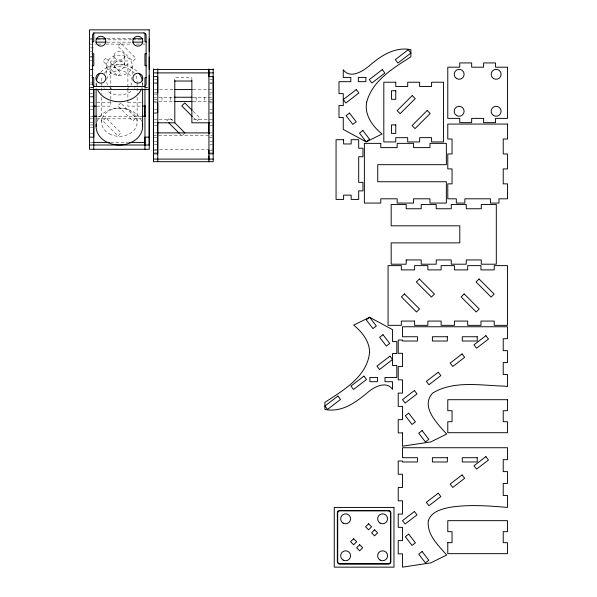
<?xml version="1.0" encoding="UTF-8"?>
<svg xmlns="http://www.w3.org/2000/svg" width="597" height="597" viewBox="0 0 597 597"><rect width="100%" height="100%" fill="white"/><g stroke="black" fill="none" stroke-linecap="round" stroke-linejoin="round"><path stroke-width="0.45" stroke-dasharray="2.98 2.24" d="M93.774 88.244L93.774 87.752M144.952 87.819L144.952 88.184M144.952 87.214L144.952 87.893L147.511 87.849M166.824 120.848L169.846 117.833L173.779 121.766M184.921 132.915L181.906 135.929L180.1 134.124M90.356 38.753L92.065 38.753M106.96 38.753L131.765 38.753M90.356 39.835L93.774 39.835M97.49 39.835L132.161 39.835M132.855 39.835L141.228 39.835M106.96 42.141L131.765 42.141M89.505 44.103L95.632 44.103M98.035 44.103L102.303 44.103M105.87 44.103L132.161 44.103M136.422 44.103L139.832 44.103M143.093 44.103L144.952 44.103M90.356 47.894L93.774 47.894M90.356 51.282L92.065 51.282M90.356 56.387L93.774 56.387M90.356 57.043L92.065 57.043M90.356 60.424L92.065 60.424M110.833 64.364L127.892 64.364M90.356 69.565L92.065 69.565M90.356 69.655L93.774 69.655M90.356 75.326L92.065 75.326M154.339 79.498L157.75 79.498M209.786 79.498L212.345 79.498M154.339 82.879L156.899 82.879M209.786 82.879L212.345 82.879M90.356 82.931L93.774 82.931M154.339 83.431L156.899 83.431M209.786 83.431L212.345 83.431M90.356 84.468L93.774 84.468M90.356 87.707L93.774 87.707M144.952 87.707L149.22 87.707M90.356 87.849L93.774 87.849M154.339 89.475L173.697 89.565M192.988 89.565L212.345 89.475M154.339 92.856L156.899 92.856M209.786 92.856L212.345 92.856M89.505 93.61L92.916 93.61M154.198 94.11L157.041 94.11M209.644 94.11L211.062 94.11M90.356 96.199L93.774 96.199M90.356 96.99L92.916 96.99M153.481 97.244L174.197 97.244M192.988 97.244L213.196 97.244M154.339 99.46L156.899 99.46M209.786 99.46L212.345 99.46M153.481 101.505L174.197 101.505M192.988 101.505L213.196 101.505M90.356 102.751L92.916 102.751M96.923 102.751L110.833 102.751M127.892 102.751L141.802 102.751M154.339 102.841L156.899 102.841M209.786 102.841L212.345 102.841M90.356 106.132L92.916 106.132M96.923 106.132L110.833 106.132L110.833 60.976L127.892 60.976L127.892 106.132L141.802 106.132M90.356 109.467L93.774 109.467M154.339 109.438L156.899 109.438M209.786 109.438L212.345 109.438M154.339 112.818L156.899 112.818M209.786 112.818L212.345 112.818M153.481 113.445L156.899 113.445M209.786 113.445L212.345 113.445M90.356 116.228L92.916 116.228M97.774 116.228L141.87 116.228M89.505 118.825L92.916 118.825M96.856 118.825L141.87 118.825M154.339 119.422L158.123 119.422M159.048 119.422L173.884 119.422M193.727 119.422L212.345 119.422M90.356 122.736L93.774 122.736M153.481 122.803L156.899 122.803M208.928 122.803L212.345 122.803M90.356 124.96L92.916 124.96M154.339 125.392L156.899 125.392M209.786 125.392L213.196 125.392M90.356 127.557L93.774 127.557M154.339 132.9L157.16 132.9M208.928 132.9L212.345 132.9M90.356 133.683L92.916 133.683M153.481 135.497L212.345 135.497M153.481 137.332L156.899 137.332M208.928 137.332L212.345 137.332M154.339 141.631L156.899 141.631M209.786 141.631L212.345 141.631M90.356 142.414L92.916 142.414M110.632 142.414L128.086 142.414M154.339 144.22L157.75 144.22M209.786 144.22L212.345 144.22M154.339 149.272L212.345 149.272M153.481 150.354L156.899 150.354M209.786 150.354L212.345 150.354M154.339 152.951L156.899 152.951M209.786 152.951L212.345 152.951M193.294 111.43L199.853 117.99L196.838 121.004L193.555 117.728M204.667 97.244L204.667 101.505M196.137 97.244L196.137 101.505M191.868 80.185L191.868 77.647L174.809 77.647L174.809 81.028M170.541 97.244L170.541 101.505M162.011 97.244L162.011 101.505M142.608 83.296L142.608 87.901M137.131 82.692L137.131 93.729M137.131 97.401L137.131 122.228M132.161 65.274A12.798 10.149 0 0 1 112.967 74.065A12.798 10.149 0 0 1 112.967 56.484A12.798 10.149 0 0 1 132.161 65.274L132.161 74.438M124.766 55.752A5.403 4.283 0 0 1 116.661 59.469A5.403 4.283 0 0 1 116.661 52.043A5.403 4.283 0 0 1 124.766 55.752L124.766 65.274A5.403 4.283 0 0 1 116.661 68.991A5.403 4.283 0 0 1 116.661 61.566A5.403 4.283 0 0 1 124.766 65.274M113.96 55.752L113.96 65.274M106.565 65.274L106.565 75.356M101.587 82.692L101.587 93.729M101.587 97.401L101.587 122.228M96.117 83.296L96.117 87.901M93.774 87.207L93.774 89.117M106.699 79.408A12.798 10.149 0 0 1 122.967 71.118A12.798 10.149 0 0 1 131.004 85.072M129.034 87.505A12.798 10.149 0 0 1 127.027 88.983M111.691 88.983A12.798 10.149 0 0 1 109.691 87.505M107.721 85.072A12.798 10.149 0 0 1 106.602 81.58M97.057 121.37A23.246 18.44 0 0 1 119.363 108.124A23.246 18.44 0 0 1 141.668 121.37M136.012 75.931A17.768 14.097 0 0 1 137.086 81.864M134.959 87.61A17.768 14.097 0 0 1 134.31 88.475M130.997 91.513A17.768 14.097 0 0 1 107.721 91.513M104.408 88.475A17.768 14.097 0 0 1 103.766 87.61M101.587 80.856A17.768 14.097 0 0 1 102.714 75.931M104.408 73.23A17.768 14.097 0 0 1 134.31 73.23M142.549 81.976A23.246 18.44 0 0 1 142.549 84.61M142.079 87.214A23.246 18.44 0 0 1 141.668 88.49M96.356 85.916A23.246 18.44 0 0 1 96.177 81.976M100.751 72.244A23.246 18.44 0 0 1 137.974 72.244M105.863 58.125L102.848 61.14L117.93 76.222L120.945 73.2L105.863 58.125M120.795 43.193L117.781 46.208L132.855 61.29L135.877 58.275L120.795 43.193M105.863 117.833L102.848 120.848L117.93 135.929L120.945 132.915L105.863 117.833M120.795 102.908L117.781 105.923L132.855 121.004L135.877 117.99L120.795 102.908M109.4 133.9A17.768 14.097 0 0 0 137.086 123.228A17.768 14.097 0 0 0 111.594 109.542A17.768 14.097 0 0 0 109.4 133.9"/><path stroke-width="0.9" d="M89.505 87.744L89.505 137.153L93.774 137.153L93.774 89.289M144.952 145.011L144.952 88.99M149.22 75.326L149.22 145.011L89.505 145.011M149.22 69.565L149.22 57.043M149.22 51.282L149.22 38.753M153.481 159.242L153.481 69.513L213.196 69.513M208.928 159.242L208.928 155.81M208.928 72.894L208.928 153.825L213.196 153.825L213.196 76.625L208.928 76.625L208.928 68.856M208.928 71.625L208.928 69.513M95.938 38.753L106.042 38.753M132.683 38.753L142.787 38.753M92.065 41.79L93.774 41.79L93.774 32.604M146.661 41.79L144.952 41.79L144.952 33.522M95.938 42.141L106.042 42.141M132.683 42.141L142.787 42.141M92.065 53.737L93.774 53.737L93.774 65.677L92.065 65.677M146.661 53.737L144.952 53.737L144.952 65.677L146.661 65.677M153.481 72.894L213.196 72.894M153.481 76.625L157.75 76.625L157.75 153.825L153.481 153.825M92.065 77.617L93.774 77.617L93.774 86.804M146.661 77.617L144.952 77.617L144.952 86.804M174.809 81.028L191.868 81.028M89.505 89.565L149.22 89.565M174.615 89.565L192.07 89.565M174.197 97.244L192.07 97.244M174.197 101.505L192.07 101.505M93.214 106.132L95.998 106.132M142.728 106.132L145.511 106.132M93.177 116.228L96.856 116.228M142.787 116.228L145.541 116.228M157.19 122.803L174.809 122.803L174.809 80.431M209.487 122.803L191.868 122.803L191.868 80.431M157.16 132.9L209.525 132.9M149.22 137.153L144.952 137.153L144.952 149.272M93.177 142.414L109.714 142.414M129.004 142.414L145.541 142.414M153.481 159.086L213.196 159.086M153.481 161.033L153.481 161.683L213.196 161.683L213.196 68.856M192.01 110.146L184.771 102.908L181.757 105.923L192.249 116.415M174.436 122.422L184.921 132.915M168.794 122.818L179.287 133.31M208.928 161.033L208.928 161.683L208.928 150.354M153.481 152.951L153.481 152.302M208.928 122.833L208.928 133.661M157.75 68.856L157.75 92.856M157.75 102.841L157.75 112.818M157.75 122.833L157.75 161.683M153.481 68.856L153.481 161.683M144.952 105.93L144.952 116.542M142.608 88.819L142.608 126.571M96.117 88.819L96.117 126.571M93.774 89.677L93.774 149.272M142.37 123.945A23.246 18.44 0 0 1 119.363 145.011A23.246 18.44 0 0 1 96.356 123.945M141.138 89.737A23.246 18.44 0 0 1 119.363 101.736A23.246 18.44 0 0 1 97.58 89.737M96.356 80.67A23.246 18.44 0 0 1 99.803 73.327M138.914 73.327A23.246 18.44 0 0 1 142.37 80.67M380.774 143.355L380.774 147.623L397.169 147.623L397.169 143.355L413.572 143.355L413.572 147.623L429.967 147.623L429.967 143.355L446.362 143.355L446.362 164.682L377.737 164.682L377.737 181.742L446.362 181.742L446.362 203.07L429.967 203.07L429.967 198.808L413.572 198.808L413.572 203.07L397.169 203.07L397.169 198.808L380.774 198.808L380.774 203.07L364.379 203.07L364.379 143.355L380.774 143.355M402.497 432.915L402.497 446.19L430.795 441.922L446.705 434.071C437.653 423.967 419.93 406.654 432.653 393.087C453.601 380.379 479.988 385.378 503.226 386.08L507.495 386.475L507.495 374.535L503.226 374.535L503.226 362.588L507.495 362.588L507.495 350.648L503.226 350.648L503.226 338.708L507.495 338.708L507.495 326.76L402.497 326.76L402.497 336.745L417.445 336.745L417.445 341.014L402.497 341.014L402.497 340.029L398.229 340.029L398.229 353.305L402.497 353.305L402.497 366.573L398.229 366.573L398.229 379.841L402.497 379.841L402.497 393.11L398.229 393.11L398.229 406.378L402.497 406.378L402.497 419.646L398.229 419.646L398.229 432.915L402.497 432.915M406.191 259.941L406.191 264.202L391.177 264.202L391.177 242.882L459.794 242.882L459.794 225.815L391.177 225.815L391.177 204.495L406.191 204.495L406.191 208.756L421.213 208.756L421.213 204.495L436.228 204.495L436.228 208.756L451.25 208.756L451.25 204.495L466.264 204.495L466.264 208.756L481.279 208.756L481.279 204.495L496.301 204.495L496.301 264.202L481.279 264.202L481.279 259.941L466.264 259.941L466.264 264.202L451.25 264.202L451.25 259.941L436.228 259.941L436.228 264.202L421.213 264.202L421.213 259.941L406.191 259.941M414.609 321.074L414.609 325.343L427.877 325.343L427.877 321.074L441.146 321.074L441.146 325.343L454.414 325.343L454.414 321.074L467.69 321.074L467.69 325.343L480.958 325.343L480.958 321.074L494.226 321.074L494.226 325.343L507.495 325.343L507.495 265.628L494.226 265.628L494.226 269.896L480.958 269.896L480.958 265.628L467.69 265.628L467.69 269.896L454.414 269.896L454.414 265.628L441.146 265.628L441.146 269.896L427.877 269.896L427.877 265.628L414.609 265.628L414.609 269.896L401.341 269.896L401.341 265.628L388.072 265.628L388.072 325.343L401.341 325.343L401.341 321.074L414.609 321.074M447.78 542.666L447.78 553.665L507.495 553.665L507.495 542.666L503.226 542.666L503.226 531.666L507.495 531.666L507.495 520.666L447.78 520.666L447.78 531.666L452.048 531.666L452.048 542.666L447.78 542.666M507.495 67.192L507.495 118.378L495.555 118.378L495.555 122.646L483.607 122.646L483.607 118.378L471.667 118.378L471.667 122.646L459.727 122.646L459.727 118.378L447.78 118.378L447.78 67.192L459.727 67.192L459.727 62.931L471.667 62.931L471.667 67.192L483.607 67.192L483.607 62.931L495.555 62.931L495.555 67.192L507.495 67.192M428.333 520.659C426.609 534.591 438.362 545.442 446.705 555.031L430.795 562.881L402.497 567.15L402.497 553.882L398.229 553.882L398.229 540.613L402.497 540.613L402.497 527.345L398.229 527.345L398.229 514.069L402.497 514.069L402.497 500.801L398.229 500.801L398.229 487.533L402.497 487.533L402.497 474.264L398.229 474.264L398.229 460.996L402.497 460.996L402.497 461.974L417.445 461.974L417.445 457.712L402.497 457.712L402.497 447.728L507.495 447.728L507.495 459.668L503.226 459.668L503.226 471.608L507.495 471.608L507.495 483.555L503.226 483.555L503.226 495.495L507.495 495.495L507.495 507.435C488.659 505.808 469.57 504.405 450.765 507.166C442.258 508.831 431.4 511.353 428.333 520.659M366.7 102.072C364.14 114.825 372.618 126.452 382.087 133.997L366.185 141.847L343.26 129.445L343.26 117.505L338.992 117.505L338.992 105.557L343.26 105.557L343.26 93.617L338.992 93.617L338.992 81.677L350.805 81.677L350.805 77.409L343.26 77.409L343.26 69.73C350.118 79.304 362.789 71.327 369.468 65.7C379.147 57.275 390.669 49.282 403.982 49.029A31.925 31.925 0 0 1 410.893 49.678L410.893 56.79C393.333 68.051 372.424 80.535 366.7 102.072M369.573 352.297C367.312 376.506 343.282 390.356 324.91 402.318L324.91 409.43A31.925 31.925 0 0 0 331.828 410.079C346.275 409.863 358.245 400.408 368.767 391.542C375.05 386.49 386.669 380.699 392.542 389.378L392.542 381.699L384.998 381.699L384.998 377.438L396.811 377.438L396.811 365.491L392.542 365.491L392.542 353.551L396.811 353.551L396.811 341.611L392.542 341.611L392.542 329.663L369.618 317.261L353.715 325.119C361.931 331.865 369.536 341.141 369.573 352.297M412.236 95.565L397.154 110.646L400.169 113.661L415.251 98.587L412.236 95.565M427.161 110.497L412.079 125.579L415.094 128.594L430.176 113.512L427.161 110.497M404.43 293.903L401.415 296.918L416.497 311.992L419.512 308.977L404.43 293.903M419.355 278.971L416.34 281.985L431.422 297.067L434.437 294.052L419.355 278.971M464.145 293.903L461.13 296.918L476.205 311.992L479.219 308.977L464.145 293.903M479.07 278.971L476.055 281.985L491.137 297.067L494.152 294.052L479.07 278.971M353.633 538.725L350.611 541.74L353.633 544.755L356.648 541.74L353.633 538.725M368.558 523.8L365.543 526.815L368.558 529.83L371.573 526.815L368.558 523.8M359.663 544.755L356.648 547.777L359.663 550.792L362.678 547.777L359.663 544.755M374.588 529.83L371.573 532.845L374.588 535.86L377.602 532.845L374.588 529.83M356.267 89.61L343.26 99.587L345.857 102.975L358.864 92.99L356.267 89.61M382.281 69.648L369.274 79.625L371.871 83.005L384.878 73.028L382.281 69.648M408.296 49.678L395.289 59.663L397.886 63.043L410.893 53.066L408.296 49.678M349.476 113.072L346.096 115.661L352.79 124.392L356.178 121.795L349.476 113.072M362.872 130.527L359.491 133.116L366.185 141.847L369.573 139.25L362.872 130.527M369.618 317.261L366.237 319.858L372.931 328.589L376.319 325.992L369.618 317.261M383.013 334.716L379.632 337.312L386.326 346.044L389.707 343.447L383.013 334.716M337.917 396.065L324.91 406.042L327.507 409.43L340.514 399.445L337.917 396.065M363.931 376.103L350.924 386.08L353.521 389.468L366.528 379.483L363.931 376.103M389.945 356.14L376.938 366.118L379.535 369.506L392.542 359.521L389.945 356.14M414.408 390.52L402.497 399.662L405.094 403.05L417.004 393.901L414.408 390.52M438.243 372.237L426.325 381.379L428.922 384.759L440.84 375.617L438.243 372.237M462.071 353.954L450.153 363.095L452.75 366.476L464.667 357.334L462.071 353.954M485.898 335.671L473.981 344.812L476.578 348.193L488.495 339.051L485.898 335.671M408.714 413.146L405.333 415.743L412.027 424.467L415.415 421.87L408.714 413.146M422.109 430.601L418.728 433.198L425.422 441.922L428.803 439.325L422.109 430.601M414.408 511.48L402.497 520.629L405.094 524.009L417.004 514.868L414.408 511.48M438.243 493.197L426.325 502.338L428.922 505.726L440.84 496.585L438.243 493.197M462.071 474.913L450.153 484.055L452.75 487.443L464.667 478.301L462.071 474.913M485.898 456.63L473.981 465.772L476.578 469.152L488.495 460.011L485.898 456.63M408.714 534.106L405.333 536.703L412.027 545.427L415.415 542.83L408.714 534.106M422.109 551.561L418.728 554.158L425.422 562.881L428.803 560.292L422.109 551.561M149.22 29.85L89.505 29.85L89.505 149.272L149.22 149.272L149.22 29.85M143.855 32.939L94.871 32.939A2.276 2.276 0 0 0 92.595 35.216L92.595 84.199A2.276 2.276 0 0 0 94.871 86.468L143.855 86.468A2.276 2.276 0 0 0 146.123 84.199L146.123 35.216A2.276 2.276 0 0 0 143.855 32.939M365.894 77.409L358.349 77.409L358.349 81.677L365.894 81.677L365.894 77.409M395.751 82.222L383.811 82.222L383.811 141.937L395.751 141.937L395.751 137.668L407.691 137.668L407.691 141.937L419.639 141.937L419.639 137.668L431.579 137.668L431.579 141.937L443.519 141.937L443.519 82.222L431.579 82.222L431.579 86.49L419.639 86.49L419.639 82.222L407.691 82.222L407.691 86.49L395.751 86.49L395.751 82.222M395.751 90.751L391.483 90.751L391.483 99.281L395.751 99.281L395.751 90.751M507.495 124.064L447.78 124.064L447.78 139.011L452.048 139.011L452.048 153.959L447.78 153.959L447.78 168.906L452.048 168.906L452.048 183.861L447.78 183.861L447.78 198.808L456.309 198.808L456.309 203.07L464.847 203.07L464.847 198.808L490.435 198.808L490.435 203.07L498.965 203.07L498.965 198.808L507.495 198.808L507.495 183.861L503.226 183.861L503.226 168.906L507.495 168.906L507.495 153.959L503.226 153.959L503.226 139.011L507.495 139.011L507.495 124.064M395.751 124.877L391.483 124.877L391.483 133.407L395.751 133.407L395.751 124.877M343.603 139.698L336.059 139.698L336.059 199.413L343.603 199.413L343.603 195.144L351.148 195.144L351.148 199.413L358.693 199.413L358.693 190.883L362.961 190.883L362.961 182.346L358.693 182.346L358.693 156.757L362.961 156.757L362.961 148.228L358.693 148.228L358.693 139.698L351.148 139.698L351.148 143.967L343.603 143.967L343.603 139.698M447.34 336.745L432.392 336.745L432.392 341.014L447.34 341.014L447.34 336.745M477.234 336.745L462.287 336.745L462.287 341.014L477.234 341.014L477.234 336.745M377.453 377.438L369.909 377.438L369.909 381.699L377.453 381.699L377.453 377.438M507.495 399.706L447.78 399.706L447.78 410.706L452.048 410.706L452.048 421.706L447.78 421.706L447.78 432.706L507.495 432.706L507.495 421.706L503.226 421.706L503.226 410.706L507.495 410.706L507.495 399.706M447.34 457.712L432.392 457.712L432.392 461.974L447.34 461.974L447.34 457.712M477.234 457.712L462.287 457.712L462.287 461.974L477.234 461.974L477.234 457.712M393.968 507.435L334.253 507.435L334.253 567.15L393.968 567.15L393.968 507.435M388.602 510.532L339.618 510.532A2.276 2.276 0 0 0 337.342 512.801L337.342 561.784A2.276 2.276 0 0 0 339.618 564.061L388.602 564.061A2.276 2.276 0 0 0 390.871 561.784L390.871 512.801A2.276 2.276 0 0 0 388.602 510.532M388.244 510.883L339.977 510.883A2.276 2.276 0 0 0 337.701 513.159L337.701 561.426A2.276 2.276 0 0 0 339.977 563.702L388.244 563.702A2.276 2.276 0 0 0 390.52 561.426L390.52 513.159A2.276 2.276 0 0 0 388.244 510.883M98.386 82.505A4.977 4.977 0 0 0 105.848 78.2A4.977 4.977 0 0 0 98.386 73.886A4.977 4.977 0 0 0 98.386 82.505M135.362 82.505A4.977 4.977 0 0 0 142.825 78.2A4.977 4.977 0 0 0 135.362 73.886A4.977 4.977 0 0 0 135.362 82.505M135.362 45.529A4.977 4.977 0 0 0 142.825 41.215A4.977 4.977 0 0 0 135.362 36.91A4.977 4.977 0 0 0 135.362 45.529M98.386 45.529A4.977 4.977 0 0 0 105.848 41.215A4.977 4.977 0 0 0 98.386 36.91A4.977 4.977 0 0 0 98.386 45.529M380.11 523.114A4.977 4.977 0 0 0 387.572 518.8A4.977 4.977 0 0 0 380.11 514.495A4.977 4.977 0 0 0 380.11 523.114M380.11 560.09A4.977 4.977 0 0 0 387.572 555.785A4.977 4.977 0 0 0 380.11 551.471A4.977 4.977 0 0 0 380.11 560.09M343.133 523.114A4.977 4.977 0 0 0 350.596 518.8A4.977 4.977 0 0 0 343.133 514.495A4.977 4.977 0 0 0 343.133 523.114M343.133 560.09A4.977 4.977 0 0 0 350.596 555.785A4.977 4.977 0 0 0 343.133 551.471A4.977 4.977 0 0 0 343.133 560.09M456.66 78.603A4.977 4.977 0 0 0 464.123 74.297A4.977 4.977 0 0 0 456.66 69.991A4.977 4.977 0 0 0 456.66 78.603M456.66 115.587A4.977 4.977 0 0 0 464.123 111.273A4.977 4.977 0 0 0 456.66 106.967A4.977 4.977 0 0 0 456.66 115.587M493.637 115.587A4.977 4.977 0 0 0 501.107 111.273A4.977 4.977 0 0 0 493.637 106.967A4.977 4.977 0 0 0 493.637 115.587M493.637 78.603A4.977 4.977 0 0 0 501.107 74.297A4.977 4.977 0 0 0 493.637 69.991A4.977 4.977 0 0 0 493.637 78.603"/></g></svg>
